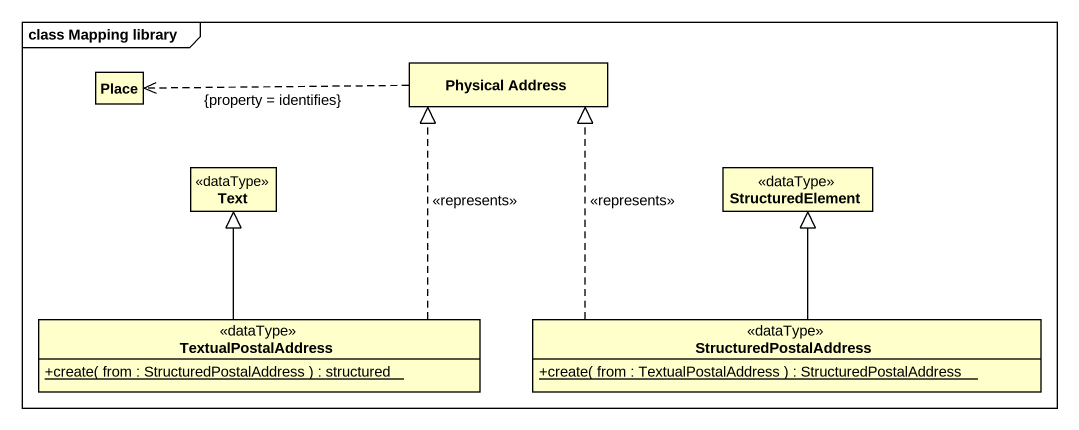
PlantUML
@startuml
mainframe class Mapping library
hide circle
hide empty members
skinparam classAttributeIconSize 0
class Place
class "Physical Address" as Physical_Address
class Text <<dataType>>
class StructuredElement <<dataType>>
class TextualPostalAddress <<dataType>> {
  {static} +create( from : StructuredPostalAddress ) : structured
}
class StructuredPostalAddress <<dataType>> {
  {static} +create( from : TextualPostalAddress ) : StructuredPostalAddress
}
Physical_Address .left.> Place : {property = identifies}
TextualPostalAddress .up.|> Physical_Address : <<represents>>
TextualPostalAddress -up-|> Text
StructuredPostalAddress .up.|> Physical_Address : <<represents>>
StructuredPostalAddress -up-|> StructuredElement
@enduml
